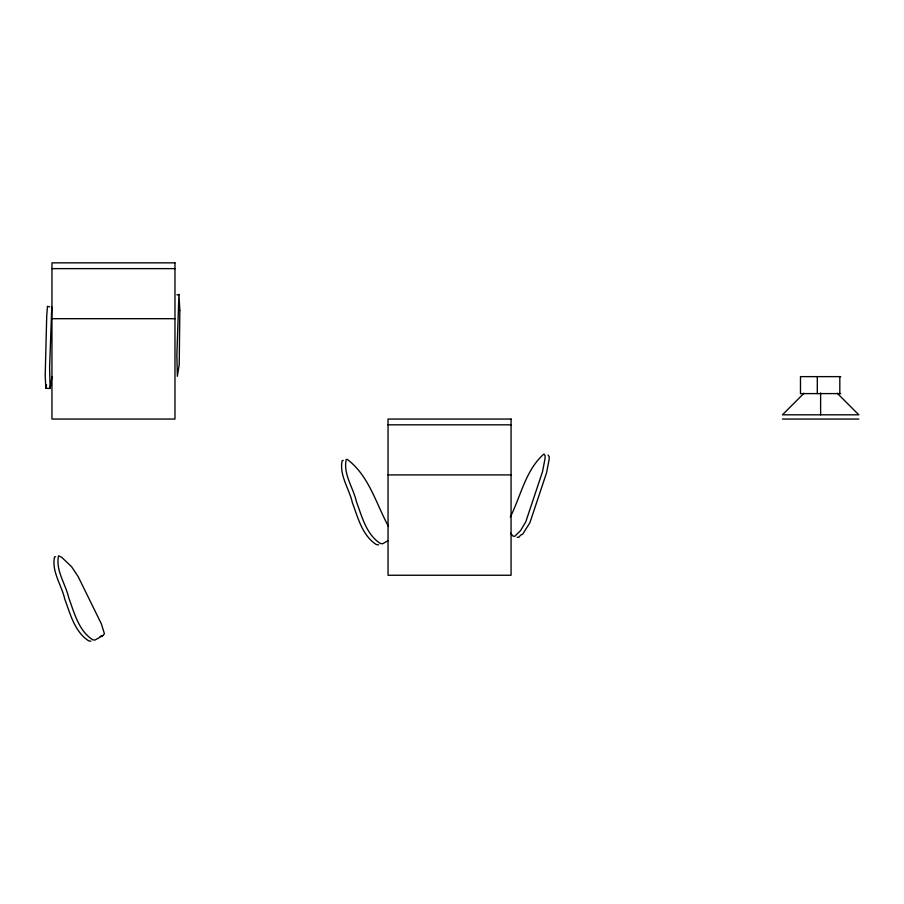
<?xml version="1.0" encoding="UTF-8"?>
<svg xmlns="http://www.w3.org/2000/svg" width="904" height="904" viewBox="0 0 904 904"><rect width="100%" height="100%" fill="white"/><g stroke="black" fill="none" stroke-linecap="round" stroke-linejoin="round"><path stroke-width="1.36" d="M51.946 376.798L50.093 388.449L45.855 388.291L45.2 375.623L46.714 316.14L47.449 306.32L49.641 306.919M46.545 384.901L45.855 388.291M510.297 517.043C520.93 495.946 525.563 470.08 543.993 453.955L545.089 455.65L545.089 458.283L542.524 471.662L525.823 521.71L520.568 530.648L514.692 536.309L513.11 536.196L510.545 533.168M102.819 635.591L104.423 633.794L101.395 623.929L78.151 576.605L71.563 566.672L61.641 557.248L58.59 555.813C55.336 570.243 65.709 584.154 68.772 597.962C74.388 612.968 78.591 630.676 92.728 639.795L94.976 640.066L102.819 635.591L100.141 636.314M803.972 393.274L782.435 414.812L858.8 414.812L837.262 393.274M388.223 540.558L382.607 543.756L380.358 543.485C366.233 534.366 362.018 516.659 356.413 501.652C353.34 487.844 342.966 473.922 346.221 459.503L347.226 459.368C368.968 475.606 375.996 503.596 388.494 526.456M343.204 460.452L342.198 460.588C338.955 475.007 349.328 488.928 352.39 502.737C358.007 517.743 362.21 535.45 376.346 544.57L378.595 544.841M55.562 556.762L54.568 556.898C51.313 571.328 61.687 585.238 64.749 599.047C70.365 614.053 74.58 631.76 88.705 640.879L90.954 641.151M51.946 268.624L174.969 268.624M51.946 318.694L174.969 318.694M840.754 376.629L800.481 376.629L800.481 393.602L840.754 393.602M782.435 419.049L858.8 419.049M388.042 424.823L511.065 424.823M388.042 474.905L511.065 474.905M176.913 294.772L179.026 294.84M517.178 537.225L518.772 537.338L520.738 535.032L522.67 534.207L529.891 522.738L546.592 472.69L549.157 459.322L549.169 456.678L548.061 454.994M51.765 306.998L49.596 367.227L50.093 388.449M839.816 376.629L839.816 393.602M820.617 392.991L820.617 414.812M817.306 376.629L817.306 393.602M179.828 310.467L179.218 364.651L177.365 376.29L176.856 355.08L178.947 294.331L179.828 310.467M174.969 262.849L51.946 262.849L51.946 419.049L174.969 419.049L174.969 262.849M511.065 419.049L388.042 419.049L388.042 575.249L511.065 575.249L511.065 419.049"/></g></svg>
